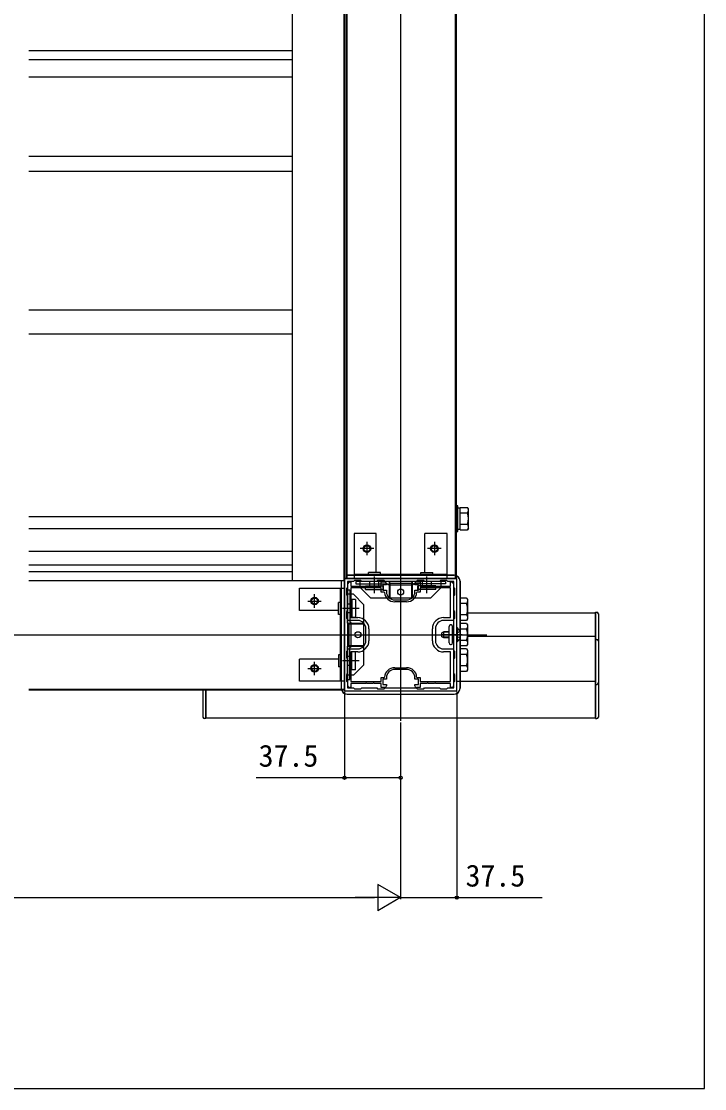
# Model space of a CAD drawing. Units: millimetres, scale not verified. Extents: x -875 to 875, y -1304 to 1296.
# Drawn here: x 419 to 875, y -1304 to -591 of the extents above; entities that cross this region are included whole.
import ezdxf
from ezdxf.enums import TextEntityAlignment as Align

# ---------------------------------------------------------------- set-up
doc = ezdxf.new("R2010")
doc.units = ezdxf.units.MM
doc.header["$LTSCALE"] = 8
for name, color, linetype in [('0-3_YKK_11E', 7, 'Continuous'), ('0-4_YKK_12', 2, 'Continuous'), ('0-5_YKK_13', 4, 'Continuous'), ('0-6_YKK_D', 6, 'Continuous'), ('0-7_YKK_ZWAK', 7, 'Continuous')]:
    doc.layers.add(name, color=color, linetype=linetype)
doc.styles.add('ＭＳ ゴシック', font='')
doc.styles.get('ＭＳ ゴシック').set_extended_font_data('MS Gothic')

msp = doc.modelspace()

# ---------------------------------------------------------------- linework, layer by layer
at = {"layer": '0-3_YKK_11E'}
for p, q in [((668, -977.5), (676, -977.5)), ((676, -978.7), (668, -978.7)), ((648.8, -1004.7), (648.8, -996.7)), ((650.8, -996.7), (650.8, -1004.7)), ((693.2, -1004.7), (693.2, -996.7)), ((695.2, -996.7), (695.2, -1004.7)), ((668, -1022.7), (676, -1022.7)), ((676, -1023.9), (668, -1023.9))]:
    msp.add_line(p, q, dxfattribs=at)
msp.add_lwpolyline([(709.5, -963.2), (634.5, -963.2), (634.5, -1038.2), (709.5, -1038.2)], close=True, dxfattribs=at)
for points in [[(682.5, -965.2), (661.5, -965.2), (660.9, -964.6), (656.6, -964.6), (656, -965.2), (646, -965.2), (645.4, -964.6), (641.1, -964.6), (640.5, -965.2), (636.5, -965.2), (636.5, -969.2), (635.9, -969.8), (635.9, -974.1), (636.5, -974.7), (636.5, -984.7), (635.9, -985.3), (635.9, -989.6), (636.5, -990.2), (636.5, -1011.2), (635.9, -1011.8), (635.9, -1016.1), (636.5, -1016.7), (636.5, -1026.7), (635.9, -1027.3), (635.9, -1031.6), (636.5, -1032.2), (636.5, -1036.2), (640.5, -1036.2), (641.1, -1036.8), (645.4, -1036.8), (646, -1036.2), (656, -1036.2), (656.6, -1036.8), (660.9, -1036.8), (661.5, -1036.2), (682.5, -1036.2), (683.1, -1036.8), (687.4, -1036.8), (688, -1036.2), (698, -1036.2)], [(643.3, -991.2), (636.8, -991.2), (636.8, -966.5)], [(637.8, -965.5), (638.8, -965.5), (638.8, -968.2), (648.48, -968.2), (648.74, -968.35), (649.26, -968.35), (649.52, -968.2), (653.48, -968.2), (653.74, -968.35), (654.26, -968.35), (654.52, -968.2), (659, -968.2), (659, -965.5), (661.5, -965.5)], [(662.5, -966.5), (662.5, -967.5), (660.2, -967.5), (660.2, -971), (662.5, -971), (662.5, -972)], [(681.5, -972), (681.5, -971), (683.8, -971), (683.8, -967.5), (681.5, -967.5), (681.5, -966.5)], [(698, -1036.2), (698.6, -1036.8), (702.9, -1036.8), (703.5, -1036.2), (707.5, -1036.2), (707.5, -1032.2), (708.1, -1031.6), (708.1, -1027.3), (707.5, -1026.7), (707.5, -1016.7), (708.1, -1016.1), (708.1, -1011.8), (707.5, -1011.2), (707.5, -990.2), (708.1, -989.6), (708.1, -985.3), (707.5, -984.7), (707.5, -974.7), (708.1, -974.1), (708.1, -969.8), (707.5, -969.2), (707.5, -965.2), (703.5, -965.2), (702.9, -964.6), (698.6, -964.6), (698, -965.2), (688, -965.2), (687.4, -964.6), (683.1, -964.6), (682.5, -965.2)], [(682.5, -965.5), (685, -965.5), (685, -968.2), (689.48, -968.2), (689.74, -968.35), (690.26, -968.35), (690.52, -968.2), (694.48, -968.2), (694.74, -968.35), (695.26, -968.35), (695.52, -968.2), (705.2, -968.2), (705.2, -965.5), (706.2, -965.5)], [(707.2, -966.5), (707.2, -991.2), (700.7, -991.2)], [(661.317, -972.479), (661.018, -972.2), (659, -972.2), (659, -969.4), (638.8, -969.4), (638.8, -989.2), (643.3, -989.2)], [(705.2, -969.4), (685, -969.4), (685, -972.2), (682.982, -972.2), (682.683, -972.479)], [(700.7, -989.2), (705.2, -989.2), (705.2, -969.4)], [(636.8, -1034.9), (636.8, -1010.2), (643.3, -1010.2)], [(700.7, -1010.2), (707.2, -1010.2), (707.2, -1034.9)], [(643.3, -1012.2), (638.8, -1012.2), (638.8, -1032), (659, -1032), (659, -1029.2), (661.018, -1029.2), (661.317, -1028.921)], [(682.683, -1028.921), (682.982, -1029.2), (685, -1029.2), (685, -1032), (705.2, -1032), (705.2, -1012.2), (700.7, -1012.2)], [(662.5, -1029.4), (662.5, -1030.4), (660.2, -1030.4), (660.2, -1033.9), (662.5, -1033.9), (662.5, -1034.9)], [(681.5, -1034.9), (681.5, -1033.9), (683.8, -1033.9), (683.8, -1030.4), (681.5, -1030.4), (681.5, -1029.4)], [(661.5, -1035.9), (659, -1035.9), (659, -1033.2), (654.52, -1033.2), (654.26, -1033.05), (653.74, -1033.05), (653.48, -1033.2), (649.52, -1033.2), (649.26, -1033.05), (648.74, -1033.05), (648.48, -1033.2), (638.8, -1033.2), (638.8, -1035.9), (637.8, -1035.9)], [(706.2, -1035.9), (705.2, -1035.9), (705.2, -1033.2), (695.52, -1033.2), (695.26, -1033.05), (694.74, -1033.05), (694.48, -1033.2), (690.52, -1033.2), (690.26, -1033.05), (689.74, -1033.05), (689.48, -1033.2), (685, -1033.2), (685, -1035.9), (682.5, -1035.9)]]:
    msp.add_lwpolyline(points, dxfattribs=at)
for centre, radius, start, end in [((637.8, -966.5), 1, 90.00001, 179.99999), ((661.5, -966.5), 1, 0.00001, 89.99999), ((682.5, -966.5), 1, 90.00001, 179.99999), ((706.2, -966.5), 1, 0.00001, 89.99999), ((668, -972), 6.7, 184.09604, 270), ((668, -972), 5.5, 180.00001, 269.99999), ((676, -972), 5.5, 270.00001, 359.99999), ((676, -972), 6.7, 270, 355.90396), ((643.3, -996.7), 7.5, 0.00001, 89.99999), ((700.7, -996.7), 7.5, 90.00001, 179.99999), ((643.3, -996.7), 5.5, 0.00001, 89.99999), ((700.7, -996.7), 5.5, 90.00001, 179.99999), ((643.3, -1004.7), 5.5, 270.00001, 359.99999), ((643.3, -1004.7), 7.5, 270.00001, 359.99999), ((700.7, -1004.7), 7.5, 180.00001, 269.99999), ((700.7, -1004.7), 5.5, 180.00001, 269.99999), ((668, -1029.4), 6.7, 90, 175.90396), ((668, -1029.4), 5.5, 90.00001, 179.99999), ((676, -1029.4), 6.7, 4.09604, 90), ((676, -1029.4), 5.5, 0.00001, 89.99999), ((637.8, -1034.9), 1, 180.00001, 269.99999), ((661.5, -1034.9), 1, 270.00001, 359.99999), ((682.5, -1034.9), 1, 180.00001, 269.99999), ((706.2, -1034.9), 1, 270.00001, 359.99999)]:
    msp.add_arc(centre, radius, start, end, dxfattribs=at)
at = {"layer": '0-4_YKK_12'}
for p, q in [((672, -263.7), (672, -1058.2)), ((599.5, -401.2), (599.5, -964.7)), ((634, -401.2), (634, -964.7)), ((634.5, -400.7), (634.5, -963.2)), ((635.5, -400.7), (635.5, -963.2)), ((636, -410.7), (636, -963.2)), ((708.5, -410.7), (708.5, -963.2)), ((709, -410.7), (709, -963.2)), ((709, -410.7), (709, -963.2)), ((599.5, -954.162), (423.699, -954.162)), ((599.5, -958.7), (423.699, -958.7)), ((634.5, -964.7), (423.699, -964.7)), ((634, -963.2), (709, -963.2)), ((634.5, -1037.7), (634.5, -964.7)), ((709, -963.2), (636, -963.2)), ((716.6, -986.2), (802, -986.2)), ((-685.5, -1000.7), (729.5, -1000.7)), ((716.6, -1001.7), (802, -1001.7)), ((709.5, -1031.7), (802, -1031.7)), ((634.5, -1037.2), (423.699, -1037.2)), ((634.5, -1037.7), (423.699, -1037.7)), ((542, -1037.7), (542, -1056.2)), ((802, -1037.7), (802, -1056.2)), ((542, -1056.2), (802, -1056.2))]:
    msp.add_line(p, q, dxfattribs=at)
at = {"layer": '0-5_YKK_13'}
for p, q in [((423.699, -610.7), (599.5, -610.7)), ((423.699, -616.7), (599.5, -616.7)), ((423.699, -628.2), (599.5, -628.2)), ((423.699, -681.366), (599.5, -681.366)), ((423.699, -691.366), (599.5, -691.366)), ((423.699, -783.866), (599.5, -783.866)), ((423.699, -799.866), (599.5, -799.866)), ((711.7, -916.15), (710.1, -916.15)), ((711.7, -915.694), (716.619, -915.694)), ((711.7, -930.706), (711.7, -915.694)), ((717.2, -916.7), (716.619, -915.694)), ((717.2, -929.7), (717.2, -916.7)), ((423.699, -921.866), (599.5, -921.866)), ((711.7, -927.2), (711.7, -919.2)), ((711.7, -919.447), (716.619, -919.447)), ((423.699, -929.866), (599.5, -929.866)), ((655.75, -933.2), (641, -933.2)), ((641, -933.2), (641, -963.2)), ((655.75, -959.2), (655.75, -933.2)), ((688.25, -959.2), (688.25, -933.2)), ((703, -933.2), (688.25, -933.2)), ((703, -963.2), (703, -933.2)), ((710.1, -930.25), (711.7, -930.25)), ((711.7, -926.953), (716.619, -926.953)), ((711.7, -930.706), (716.619, -930.706)), ((717.2, -929.7), (716.619, -930.706)), ((649.5, -938.7), (649.5, -947.7)), ((694.5, -938.7), (694.5, -947.7)), ((423.699, -944.866), (599.5, -944.866)), ((654, -943.2), (645, -943.2)), ((699, -943.2), (690, -943.2)), ((707.7, -961), (636.3, -961)), ((636.3, -961.052), (707.7, -961.052)), ((641, -960.2), (703, -960.2)), ((658.5, -959.2), (650.5, -959.2)), ((650.5, -960.2), (650.5, -959.2)), ((658.5, -960.2), (658.5, -959.2)), ((693.5, -960.2), (693.5, -959.2)), ((632.3, -965), (632.3, -1036.4)), ((632.352, -965), (632.352, -1036.4)), ((641, -963.2), (703, -963.2)), ((664.25, -965.2), (642, -965.2)), ((642, -965.2), (642, -966.7)), ((642, -966.7), (645, -966.7)), ((645, -969.2), (645, -965.2)), ((645, -966.7), (663.384, -966.7)), ((648.5, -968), (660.5, -968)), ((648.5, -970.5), (648.5, -968)), ((651.5, -968), (651.5, -965.2)), ((654.5, -972.966), (654.5, -961.818)), ((657.5, -968), (657.5, -964.6)), ((660.5, -970.5), (660.5, -968)), ((663.961, -967.7), (663.384, -966.7)), ((680.039, -967.7), (663.961, -967.7)), ((664.25, -965.2), (664.827, -966.2)), ((664.25, -965.2), (664.25, -976.2)), ((664.827, -966.2), (679.173, -966.2)), ((664.827, -966.2), (664.827, -976.2)), ((679.75, -965.2), (679.173, -966.2)), ((679.173, -966.2), (679.173, -976.2)), ((702, -965.2), (679.75, -965.2)), ((679.75, -965.2), (679.75, -976.2)), ((680.616, -966.7), (680.039, -967.7)), ((699, -966.7), (680.616, -966.7)), ((695.5, -968), (683.5, -968)), ((683.5, -970.5), (683.5, -968)), ((686.5, -968), (686.5, -964.6)), ((689.5, -972.966), (689.5, -961.818)), ((692.5, -968), (692.5, -965.2)), ((695.5, -970.5), (695.5, -968)), ((699, -969.2), (699, -965.2)), ((702, -966.7), (699, -966.7)), ((702, -965.2), (702, -966.7)), ((711.648, -965), (711.648, -1036.4)), ((711.7, -1036.4), (711.7, -965)), ((604.5, -984.45), (604.5, -969.7)), ((604.5, -969.7), (634.5, -969.7)), ((614.5, -982.7), (614.5, -973.7)), ((631.5, -969.7), (631.5, -1031.7)), ((634.5, -969.7), (634.5, -1031.7)), ((636.5, -992.95), (636.5, -970.7)), ((636.5, -970.7), (638, -970.7)), ((640.5, -973.7), (636.5, -973.7)), ((638, -970.7), (638, -973.7)), ((638, -973.7), (638, -992.084)), ((640.5, -973.7), (647.5, -980.7)), ((645, -969.2), (652, -976.2)), ((648.5, -970.5), (660.5, -970.5)), ((695.5, -970.5), (683.5, -970.5)), ((699, -969.2), (692, -976.2)), ((610, -978.2), (619, -978.2)), ((630.5, -987.2), (630.5, -979.2)), ((631.5, -979.2), (630.5, -979.2)), ((639.3, -980.2), (636.5, -980.2)), ((639.3, -977.2), (639.3, -989.2)), ((641.8, -977.2), (639.3, -977.2)), ((641.8, -977.2), (641.8, -989.2)), ((647.5, -1020.7), (647.5, -980.7)), ((692, -976.2), (652, -976.2)), ((716.019, -976.194), (711.7, -976.194)), ((716.019, -979.947), (711.7, -979.947)), ((716.019, -976.194), (716.6, -977.2)), ((716.6, -977.2), (716.6, -978.071)), ((630.5, -984.45), (604.5, -984.45)), ((631.5, -987.2), (630.5, -987.2)), ((644.266, -983.2), (633.118, -983.2)), ((639.3, -986.2), (635.9, -986.2)), ((641.8, -989.2), (639.3, -989.2)), ((716.019, -987.453), (711.7, -987.453)), ((716.6, -990.2), (716.019, -991.206)), ((802, -985.7), (803, -985.7)), ((802, -986.2), (802, -1037.7)), ((636.5, -992.95), (637.5, -993.527)), ((636.5, -992.95), (647.5, -992.95)), ((637.5, -993.527), (637.5, -1007.873)), ((637.5, -993.527), (647.5, -993.527)), ((639, -992.661), (638, -992.084)), ((639, -1008.739), (639, -992.661)), ((704.34, -1006.2), (704.34, -995.2)), ((705.663, -994.2), (705.34, -994.2)), ((706.663, -1006.2), (706.663, -995.2)), ((709.5, -995.95), (709.5, -1005.45)), ((709.727, -995.95), (709.5, -995.95)), ((709.727, -995.95), (709.727, -1005.45)), ((716.019, -991.206), (711.7, -991.206)), ((716.019, -993.194), (711.7, -993.194)), ((716.019, -996.947), (711.7, -996.947)), ((716.019, -993.194), (716.6, -994.2)), ((716.6, -994.2), (716.6, -995.071)), ((713, -1000.7), (698.946, -1000.7)), ((699.5, -999.4), (700.9, -998.7)), ((699.5, -1002), (699.5, -999.4)), ((700.9, -1002.7), (699.5, -1002)), ((704.34, -999.079), (700.142, -999.079)), ((704.34, -1002.321), (700.142, -1002.321)), ((704.34, -998.7), (700.9, -998.7)), ((700.9, -1002.7), (700.9, -998.7)), ((704.34, -1002.7), (700.9, -1002.7)), ((707.5, -998.7), (706.663, -998.7)), ((707.5, -999.079), (706.663, -999.079)), ((707.5, -1002.321), (706.663, -1002.321)), ((707.5, -1002.7), (706.663, -1002.7)), ((709.593, -999.555), (708.984, -1000.7)), ((709.593, -1001.845), (708.984, -1000.7)), ((711.609, -998.55), (709.593, -999.555)), ((711.609, -1002.85), (709.593, -1001.845)), ((716.019, -1004.453), (711.7, -1004.453)), ((802, -1003.854), (803, -1003.854)), ((636.5, -1008.45), (637.5, -1007.873)), ((636.5, -1030.7), (636.5, -1008.45)), ((636.5, -1008.45), (647.5, -1008.45)), ((637.5, -1007.873), (647.5, -1007.873)), ((638, -1009.316), (639, -1008.739)), ((638, -1027.7), (638, -1009.316)), ((705.34, -1007.2), (705.663, -1007.2)), ((709.727, -1005.45), (709.5, -1005.45)), ((716.019, -1008.206), (711.7, -1008.206)), ((716.019, -1010.194), (711.7, -1010.194)), ((716.6, -1007.2), (716.019, -1008.206)), ((716.019, -1010.194), (716.6, -1011.2)), ((716.6, -1011.2), (716.6, -1012.071)), ((630.5, -1016.95), (604.5, -1016.95)), ((604.5, -1031.7), (604.5, -1016.95)), ((614.5, -1027.7), (614.5, -1018.7)), ((644.266, -1018.2), (633.118, -1018.2)), ((639.3, -1015.2), (635.9, -1015.2)), ((639.3, -1024.2), (639.3, -1012.2)), ((641.8, -1012.2), (639.3, -1012.2)), ((641.8, -1024.2), (641.8, -1012.2)), ((716.019, -1013.947), (711.7, -1013.947)), ((610, -1023.2), (619, -1023.2)), ((631.5, -1022.2), (630.5, -1022.2)), ((639.3, -1021.2), (636.5, -1021.2)), ((641.8, -1024.2), (639.3, -1024.2)), ((640.5, -1027.7), (647.5, -1020.7)), ((716.019, -1021.453), (711.7, -1021.453)), ((716.019, -1025.206), (711.7, -1025.206)), ((716.6, -1024.2), (716.019, -1025.206)), ((634.5, -1031.7), (604.5, -1031.7)), ((640.5, -1027.7), (636.5, -1027.7)), ((636.5, -1030.7), (638, -1030.7)), ((638, -1030.7), (638, -1027.7)), ((540, -1037.7), (540, -1055.7)), ((542, -1056.7), (542, -1037.7)), ((802, -1033.854), (803, -1033.854)), ((636.3, -1040.348), (707.7, -1040.348)), ((636.3, -1040.4), (707.7, -1040.4)), ((542, -1056.7), (541, -1056.7)), ((802, -1056.7), (803, -1056.7))]:
    msp.add_line(p, q, dxfattribs=at)
for points in [[(709, -931.7), (710.1, -931.7), (710.1, -914.7), (709, -914.7)], [(685.5, -960.2), (685.5, -959.2), (693.5, -959.2)], [(716.019, -976.194), (716.328, -976.812), (716.529, -977.437), (716.6, -978.071)], [(716.6, -978.071), (716.574, -978.453), (716.498, -978.832), (716.377, -979.207), (716.216, -979.578), (716.019, -979.947)], [(716.6, -983.7), (716.528, -982.427), (716.326, -981.173), (716.019, -979.947)], [(716.6, -978.071), (716.6, -983.7), (716.6, -989.329), (716.6, -990.2)], [(716.019, -987.453), (716.329, -986.216), (716.53, -984.963), (716.6, -983.7)], [(716.019, -987.453), (716.328, -988.07), (716.529, -988.695), (716.6, -989.329)], [(716.6, -989.329), (716.574, -989.711), (716.498, -990.09), (716.377, -990.465), (716.216, -990.837), (716.019, -991.206)], [(802, -1056.7), (802, -1037.7), (802, -985.7)], [(804, -986.7), (804, -1037.7), (804, -1055.7)], [(716.019, -993.194), (716.328, -993.812), (716.529, -994.437), (716.6, -995.071)], [(716.6, -995.071), (716.574, -995.453), (716.498, -995.832), (716.377, -996.207), (716.216, -996.578), (716.019, -996.947)], [(716.6, -1000.7), (716.528, -999.427), (716.326, -998.173), (716.019, -996.947)], [(716.6, -995.071), (716.6, -1000.7), (716.6, -1006.329), (716.6, -1007.2)], [(716.019, -1004.453), (716.329, -1003.216), (716.53, -1001.963), (716.6, -1000.7)], [(716.019, -1004.453), (716.328, -1005.07), (716.529, -1005.695), (716.6, -1006.329)], [(716.6, -1006.329), (716.574, -1006.711), (716.498, -1007.09), (716.377, -1007.465), (716.216, -1007.837), (716.019, -1008.206)], [(716.019, -1010.194), (716.328, -1010.812), (716.529, -1011.437), (716.6, -1012.071)], [(631.5, -1014.2), (630.5, -1014.2), (630.5, -1022.2)], [(716.6, -1012.071), (716.574, -1012.453), (716.498, -1012.832), (716.377, -1013.207), (716.216, -1013.578), (716.019, -1013.947)], [(716.6, -1017.7), (716.528, -1016.427), (716.326, -1015.173), (716.019, -1013.947)], [(716.019, -1021.453), (716.329, -1020.216), (716.53, -1018.963), (716.6, -1017.7)], [(716.6, -1012.071), (716.6, -1017.7), (716.6, -1023.329), (716.6, -1024.2)], [(716.019, -1021.453), (716.328, -1022.07), (716.529, -1022.695), (716.6, -1023.329)], [(716.6, -1023.329), (716.574, -1023.711), (716.498, -1024.09), (716.377, -1024.465), (716.216, -1024.837), (716.019, -1025.206)]]:
    msp.add_lwpolyline(points, dxfattribs=at)
for centre, radius in [((649.5, -943.2), 2.5), ((649.5, -943.2), 2), ((694.5, -943.2), 2.5), ((694.5, -943.2), 2), ((614.5, -978.2), 2.5), ((672, -972.2), 2), ((614.5, -978.2), 2), ((643.5, -1000.7), 2), ((614.5, -1023.2), 2.5), ((614.5, -1023.2), 2)]:
    msp.add_circle(centre, radius, dxfattribs=at)
for centre, radius, start, end in [((713.877, -917.571), 3.323, 325.61575, 34.38425), ((704.781, -923.2), 12.419, 342.41205, 17.58795), ((713.877, -928.829), 3.323, 325.61575, 34.38425), ((636.3, -965), 4, 90, 94.30122), ((636.3, -965), 3.948, 90, 94.3584), ((707.7, -965), 4, 0, 90), ((707.7, -965), 3.948, 0, 90), ((636.3, -965), 4, 175.69866, 180), ((636.3, -965), 3.948, 175.64148, 180), ((803, -986.7), 1, 0, 90), ((705.34, -995.2), 1, 90, 180), ((705.663, -995.2), 1, 0, 90), ((705.9, -1000.7), 6.1, 308.85935, 51.14065), ((803, -1004.854), 1, 0, 90), ((705.34, -1006.2), 1, 180, 270), ((705.663, -1006.2), 1, 270, 0), ((803, -1032.854), 1, 270, 0), ((636.3, -1036.4), 4, 180, 270), ((636.3, -1036.4), 3.948, 180, 270), ((707.7, -1036.4), 3.948, 270, 0), ((707.7, -1036.4), 4, 270, 0), ((541, -1055.7), 1, 180, 270), ((803, -1055.7), 1, 270, 0)]:
    msp.add_arc(centre, radius, start, end, dxfattribs=at)
at = {"layer": '0-6_YKK_D'}
for p, q in [((634.5, -1038.9), (634.5, -1097.2)), ((709.5, -1038.9), (709.5, -1177.2)), ((672, -1059.2), (672, -1097.2)), ((672, -1059.2), (672, -1177.2)), ((672, -1066.2), (672, -1177.2)), ((672, -1176.2), (656.845, -1167.45)), ((656.845, -1167.45), (656.845, -1184.95)), ((-610.5, -1176.2), (654.5, -1176.2)), ((672, -1176.2), (641.689, -1176.2)), ((672, -1176.2), (656.845, -1184.95))]:
    msp.add_line(p, q, dxfattribs=at)
for points in [[(672, -1096.2), (634.5, -1096.2), (575.609, -1096.2)], [(672, -1176.2), (709.5, -1176.2), (766.391, -1176.2)]]:
    msp.add_lwpolyline(points, dxfattribs=at)
for centre in [(634.5, -1096.2), (672, -1096.2), (709.5, -1176.2)]:
    msp.add_circle(centre, 1.075, dxfattribs=at)
at = {"layer": '0-7_YKK_ZWAK'}
msp.add_lwpolyline([(-875, -1303.7), (875, -1303.7), (875, 1246.3)], dxfattribs=at)

# ---------------------------------------------------------------- texts
at = {"layer": '0-6_YKK_D', "style": 'ＭＳ ゴシック'}
for p in [(577.132, -1093.2), (715.323, -1173.2)]:
    msp.add_text('37.5', height=14.66, dxfattribs=at).set_placement(p, align=Align.BOTTOM_LEFT)

doc.saveas('drawing.dxf')
